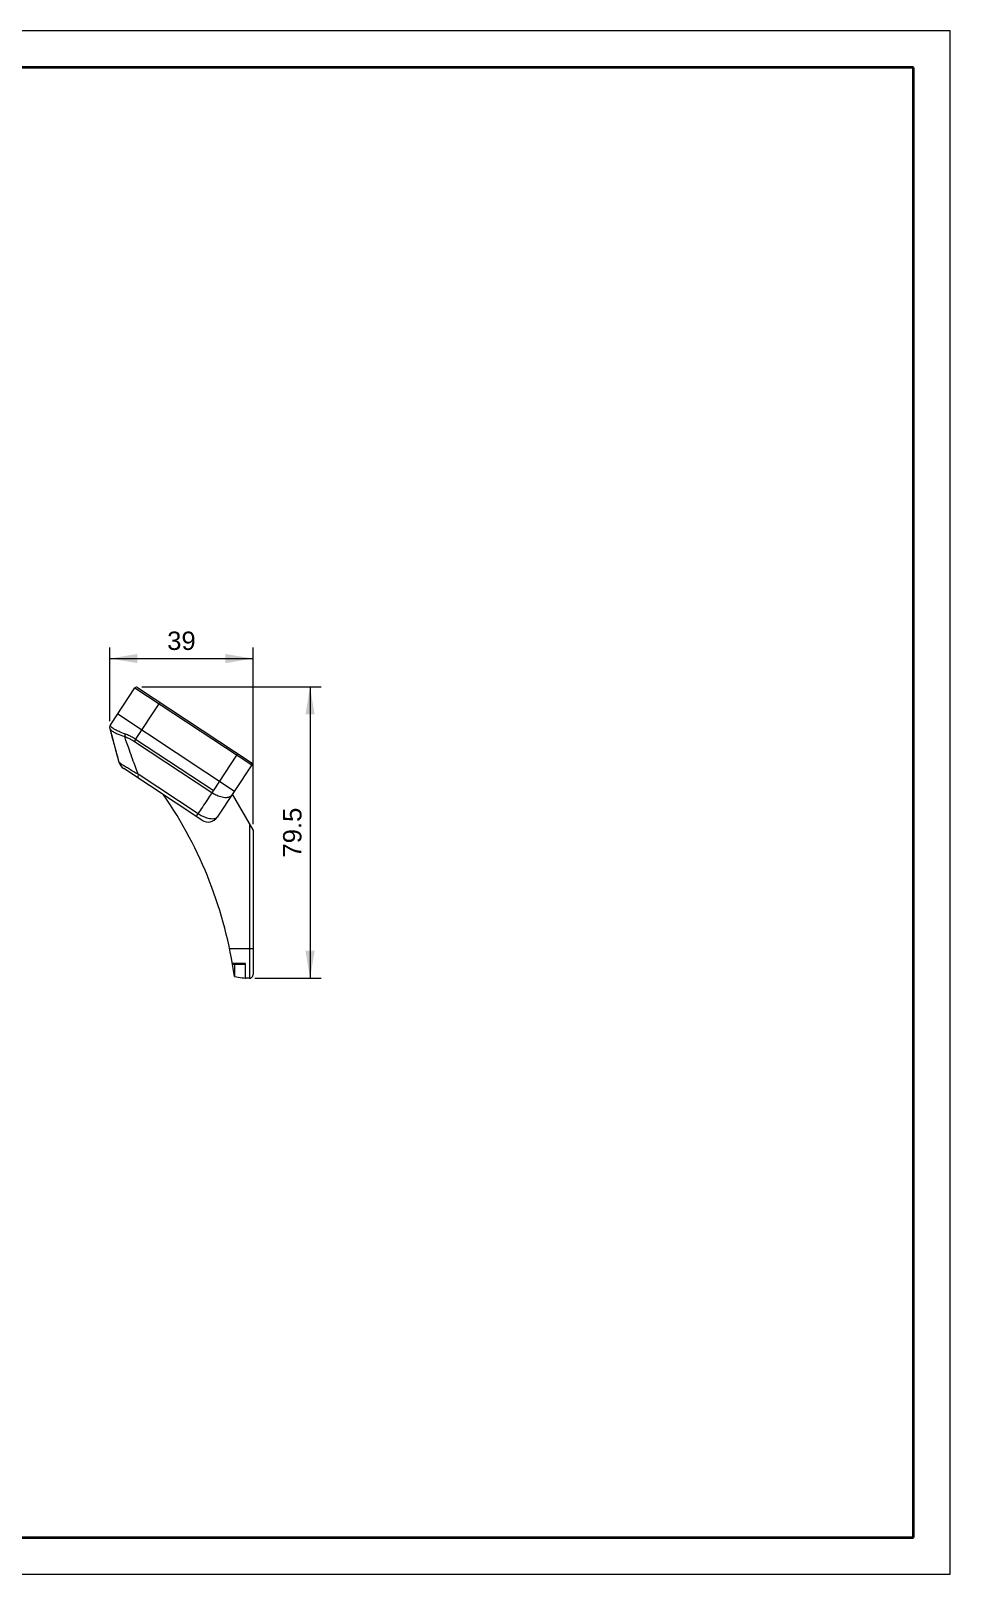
# Model space of a CAD drawing. Header units: millimetres. Extents: x -297 to 297, y -210 to 210.
# Drawn here: x 47 to 297, y -210 to 210 of the extents above; entities that cross this region are included whole.
import ezdxf

# ---------------------------------------------------------------- set-up
doc = ezdxf.new("R2010")
doc.units = ezdxf.units.MM
doc.layers.get('0').update_dxf_attribs({"lineweight": 20})
doc.layers.add('粗实线层', color=7, linetype='Continuous', lineweight=35)
doc.layers.add('细实线层', color=7, linetype='Continuous', lineweight=18)
doc.styles.add('标准', font='')
doc.styles.get('标准').set_extended_font_data('arial')
doc.dimstyles.new('标准$0', dxfattribs={"dimscale": 1.5, "dimtxt": 3.333333, "dimasz": 5, "dimexe": 2, "dimexo": 1, "dimgap": 1.5, "dimtad": 1, "dimdec": 1, "dimdsep": 46, "dimtxsty": '标准', "dimcen": 2.5, "dimdle": 10, "dimclrd": 256, "dimclre": 256, "dimclrt": 7, "dimadec": 0, "dimazin": 0, "dimtfac": 0.714286, "dimtdec": 1, "dimtmove": 0, "dimatfit": 3, "dimfxl": 0, "dimtolj": 1, "dimarcsym": 0})

# ---------------------------------------------------------------- blocks, each defined once
blk = doc.blocks.new('*X9')
for points in [[(68.45, 39.18), (75.95, 40.43), (75.95, 37.93)], [(107.4, 39.18), (99.9, 40.43), (99.9, 37.93)]]:
    blk.add_hatch(color=256).paths.add_polyline_path(points, flags=0)
at = {"linetype": 'Continuous'}
for p, q in [((68.45, 22.11), (68.45, 42.18)), ((107.4, -5.9), (107.4, 42.18))]:
    blk.add_line(p, q, dxfattribs=at)
blk.add_line((68.45, 39.18), (107.4, 39.18))
at = {"color": 7, "insert": (87.93, 43.98), "char_height": 5, "width": 14.3293, "attachment_point": 5, "style": '标准'}
blk.add_mtext('39', dxfattribs=at)
blk = doc.blocks.new('*X10')
for points in [[(122.91, 31.45), (124.16, 23.95), (121.66, 23.95)], [(122.91, -47.85), (124.16, -40.35), (121.66, -40.35)]]:
    blk.add_hatch(color=256).paths.add_polyline_path(points, flags=0)
at = {"linetype": 'Continuous'}
for p, q in [((77.2, 31.45), (125.91, 31.45)), ((107.9, -47.85), (125.91, -47.85))]:
    blk.add_line(p, q, dxfattribs=at)
blk.add_line((122.91, 31.45), (122.91, -47.85))
at = {"color": 7, "insert": (118.11, -8.2), "char_height": 5, "width": 25.9604, "attachment_point": 5, "rotation": 90, "style": '标准'}
blk.add_mtext('79.5', dxfattribs=at)
blk = doc.blocks.new('$CAXA_FRAME_13B17AC1$')
at = {"layer": '粗实线层'}
for p, q in [((287, 200), (-287, 200)), ((287, -200), (287, 200)), ((-287, -200), (287, -200))]:
    blk.add_line(p, q, dxfattribs=at)
at = {"layer": '细实线层'}
for p, q in [((297, 210), (-297, 210)), ((297, -210), (297, 210)), ((-297, -210), (297, -210))]:
    blk.add_line(p, q, dxfattribs=at)

msp = doc.modelspace()

# ---------------------------------------------------------------- linework, layer by layer
at = {"color": 7}
for p, q in [((68.71, 21.24), (75.27, 31.18)), ((75.27, 31.18), (107.04, 10.21)), ((75.96, 31.32), (106.9, 10.9)), ((75.46, 17.17), (81.85, 26.84)), ((68.7, 21.24), (68.71, 21.24)), ((70.59, 24.09), (102.36, 3.11)), ((68.52, 20.08), (68.52, 20.09)), ((96.59, 3.23), (75.46, 17.17)), ((96.19, 2.64), (75.19, 16.51)), ((96.62, 3.2), (103.01, 12.87)), ((93.52, -4.83), (72.25, 9.21)), ((107.04, 10.21), (97.68, -3.98)), ((92.45, -3.07), (76.14, 7.7)), ((96.62, 3.2), (96.59, 3.23)), ((107.4, -7.4), (101.81, 2.28)), ((106.4, -5.67), (106.4, -47.85)), ((107.4, -7.4), (107.4, -46.85)), ((107.4, -39.85), (101.03, -39.85)), ((105.4, -43.84), (101.79, -43.84)), ((105.4, -44.1), (101.83, -44.1)), ((102.44, -47.37), (102.44, -44.1)), ((105.4, -47.85), (105.4, -43.84)), ((102.33, -47.36), (102.44, -47.36)), ((106.4, -47.85), (105.4, -47.85))]:
    msp.add_line(p, q, dxfattribs=at)
for points in [[(81.85, 26.84), (81.97, 26.99), (82.1, 27.1)], [(82.1, 27.1), (82.22, 27.15), (82.32, 27.13)], [(103.01, 12.87), (103.11, 13.03), (103.2, 13.17), (103.25, 13.26), (103.27, 13.3)]]:
    msp.add_lwpolyline(points, dxfattribs=at)
for centre, radius, start, end in [((75.69, 30.91), 0.5, 56.565, 146.565), ((73.9, 11.72), 3, 195.3506, 236.565), ((106.63, 10.48), 0.5, 326.565, 56.565), ((-11.55, -63.25), 114.99, 7.942, 34.6056), ((95.17, -2.33), 3, 236.5652, 326.565), ((106.4, -46.85), 1, 270, 0)]:
    msp.add_arc(centre, radius, start, end, dxfattribs=at)
for points, knots in [([(68.52, 20.08), (68.52, 20.08), (68.43, 20.47), (68.42, 20.67), (68.71, 21.24), (68.71, 21.24)], [0, 0, 0, 0, 58.057056, 329.424108, 533.341606, 533.341606, 533.341606, 533.341606]), ([(72.63, 18.64), (72.63, 18.64), (71.17, 19.19), (70.29, 19.61), (69.41, 20.07), (68.91, 20.52), (68.56, 20.84), (68.71, 21.23), (68.71, 21.23)], [0, 0, 0, 0, 285.019223, 519.250881, 701.254549, 831.719935, 916.874406, 972.239703, 972.239703, 972.239703, 972.239703]), ([(71.01, 10.92), (71.01, 10.92), (70.09, 14.28), (69.64, 15.93), (68.52, 20.09), (68.52, 20.09)], [0, 0, 0, 0, 135.639507, 345.98143, 545.786121, 545.786121, 545.786121, 545.786121]), ([(72.5, 17.88), (72.5, 17.88), (71.02, 18.39), (70.14, 18.77), (69.26, 19.3), (68.78, 19.55), (68.52, 20.08), (68.52, 20.08)], [0, 0, 0, 0, 262.873875, 478.748936, 646.774141, 768.229788, 837.649557, 837.649557, 837.649557, 837.649557]), ([(72.63, 18.64), (72.63, 18.64), (72.52, 18.34), (72.49, 18.18), (72.5, 17.88), (72.5, 17.88)], [0, 0, 0, 0, 195.313681, 387.888264, 570.694758, 570.694758, 570.694758, 570.694758]), ([(76.14, 7.7), (76.14, 7.7), (75.15, 10.35), (74.41, 12.43), (73.59, 14.72), (72.5, 17.88), (72.5, 17.88)], [0, 0, 0, 0, 166.030966, 346.779898, 542.069162, 751.766973, 751.766973, 751.766973, 751.766973]), ([(75.19, 16.51), (75.19, 16.51), (74.13, 17.17), (73.59, 17.45), (72.5, 17.88), (72.5, 17.88)], [0, 0, 0, 0, 202.272125, 396.942535, 581.151191, 581.151191, 581.151191, 581.151191]), ([(75.46, 17.17), (75.46, 17.17), (74.35, 17.87), (73.78, 18.17), (72.63, 18.64), (72.63, 18.64)], [0, 0, 0, 0, 202.519214, 397.148475, 581.009601, 581.009601, 581.009601, 581.009601]), ([(75.46, 17.17), (75.46, 17.17), (75.31, 16.91), (75.25, 16.78), (75.19, 16.51), (75.19, 16.51)], [0, 0, 0, 0, 213.538781, 415.941295, 597.446211, 597.446211, 597.446211, 597.446211]), ([(76.14, 7.7), (76.14, 7.7), (74.41, 8.68), (73.34, 9.33), (72.31, 9.93), (71.58, 10.46), (71.22, 10.63), (71.01, 10.92), (71.01, 10.92)], [0, 0, 0, 0, 335.596109, 594.18702, 799.61551, 950.084714, 1039.287121, 1066.962938, 1066.962938, 1066.962938, 1066.962938]), ([(76.14, 7.7), (76.14, 7.7), (76.09, 7.11), (76.09, 6.8), (76.4, 6.47), (76.4, 6.47)], [0, 0, 0, 0, 261.461377, 466.589435, 630.608227, 630.608227, 630.608227, 630.608227]), ([(96.19, 2.64), (96.19, 2.64), (94.32, -0.21), (92.45, -3.07), (92.45, -3.07)], [0, 0, 0, 0, 292.358044, 579.043294, 579.043294, 579.043294, 579.043294]), ([(96.59, 3.23), (96.59, 3.23), (96.42, 2.97), (96.34, 2.86), (96.19, 2.64), (96.19, 2.64)], [0, 0, 0, 0, 300.691829, 580.913548, 821.595444, 821.595444, 821.595444, 821.595444]), ([(96.23, 2.61), (96.23, 2.61), (96.21, 2.63), (96.19, 2.64), (96.19, 2.64)], [0, 0, 0, 0, 296.243144, 592.528918, 592.528918, 592.528918, 592.528918]), ([(96.62, 3.2), (96.62, 3.2), (96.46, 2.95), (96.38, 2.83), (96.23, 2.61), (96.23, 2.61)], [0, 0, 0, 0, 300.86734, 581.22895, 822.016043, 822.016043, 822.016043, 822.016043]), ([(101.57, 1.92), (101.57, 1.92), (101.19, 1.47), (100.72, 1.36), (100.04, 1.26), (99.35, 1.33), (98.64, 1.49), (97.97, 1.72), (97.31, 2.01), (96.84, 2.24), (96.23, 2.61), (96.23, 2.61)], [0, 0, 0, 0, 177.818327, 404.069861, 661.054447, 939.836108, 1224.943456, 1504.905151, 1774.814552, 2029.460472, 2260.921683, 2260.921683, 2260.921683, 2260.921683]), ([(92.45, -3.07), (92.45, -3.07), (92.14, -3.46), (92.07, -3.61), (91.9, -3.76), (91.9, -3.76)], [0, 0, 0, 0, 436.33178, 711.397363, 808.479959, 808.479959, 808.479959, 808.479959]), ([(97.68, -3.98), (97.68, -3.98), (97.24, -4.44), (96.71, -4.49), (95.95, -4.51), (95.14, -4.33), (94.2, -4), (93.46, -3.68), (92.45, -3.07), (92.45, -3.07)], [0, 0, 0, 0, 156.562231, 342.148, 569.251963, 836.903153, 1135.724746, 1453.022421, 1777.66901, 1777.66901, 1777.66901, 1777.66901]), ([(102.44, -47.37), (102.44, -47.37), (103.91, -47.68), (105.4, -47.79), (105.4, -47.79)], [0, 0, 0, 0, 410.841121, 833.850595, 833.850595, 833.850595, 833.850595])]:
    msp.add_open_spline(points, degree=3, knots=knots, dxfattribs=at)
for points in [[(68.49, 20.24), (68.49, 20.24), (68.52, 20.82), (68.52, 20.82)], [(68.49, 20.21), (68.49, 20.21), (68.49, 20.24), (68.49, 20.24)], [(68.52, 20.08), (68.52, 20.08), (68.49, 20.21), (68.49, 20.21)], [(69.42, 16.74), (69.42, 16.74), (68.52, 20.09), (68.52, 20.09)], [(69.9, 15), (69.9, 15), (69.42, 16.74), (69.42, 16.74)], [(70.39, 13.21), (70.39, 13.21), (69.9, 15), (69.9, 15)], [(71.01, 10.92), (71.01, 10.92), (70.39, 13.21), (70.39, 13.21)]]:
    msp.add_open_spline(points, degree=3, dxfattribs=at)

# ---------------------------------------------------------------- block references
at = {"layer": '粗实线层'}
msp.add_blockref('$CAXA_FRAME_13B17AC1$', (0, 0), dxfattribs=at)

# ---------------------------------------------------------------- dimensions: what is measured, and where the dimension line sits
at = {"color": 7}
dim = msp.add_linear_dim(base=(107.4, 39.18), p1=(68.45, 20.61), p2=(107.4, -7.4), text='39', dimstyle='标准$0', override={"dimsah": 1, "dimtzin": 0}, dxfattribs=at)
dim.commit()
dim.dimension.update_dxf_attribs({"geometry": '*X9', "text_midpoint": (87.93, 43.98)})
dim = msp.add_linear_dim(base=(122.91, -47.85), p1=(75.7, 31.45), p2=(106.4, -47.85), angle=270, text='79.5', dimstyle='标准$0', override={"dimsah": 1, "dimtzin": 0}, dxfattribs=at)
dim.commit()
dim.dimension.update_dxf_attribs({"geometry": '*X10', "text_midpoint": (118.11, -8.2)})

doc.saveas('drawing.dxf')
